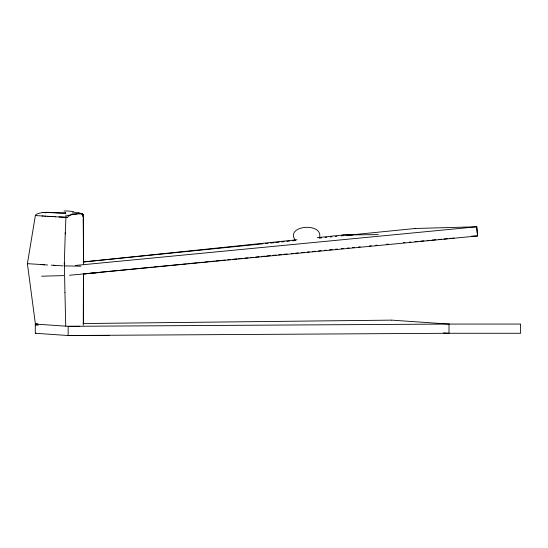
<?xml version="1.0" encoding="UTF-8"?>
<svg xmlns="http://www.w3.org/2000/svg" width="548" height="548" viewBox="0 0 548 548"><rect width="100%" height="100%" fill="white"/><g stroke="black" fill="none" stroke-linecap="round" stroke-linejoin="round"><path stroke-width="0.82" d="M83.282 325.293L83.426 274.199M83.406 323.532L83.57 274.048M83.33 215.172A1.151 1.055 -48.2 0 0 83.385 214.912C82.659 213.179 79.179 212.631 83.33 214.549A0.843 0.774 -48.6 0 1 83.385 214.823M65.253 234.037L66.02 214.96M65.52 213.569L65.685 212.693M65.294 232.516L64.294 264.383M64.945 292.536L64.342 262.862M45.258 216.159L35.367 215.549L27.4 263.67L35.524 324.998L38.182 325.163M319.532 237.702C323.457 221.954 284.768 225.235 295.221 240.161M67.671 217.371L55.143 216.748M35.723 214.549C44.813 210.103 55.841 213.836 65.637 212.987M70.959 214.275L72.713 214.09M83.2 261.951L296.893 239.771M317.326 237.647L342.87 234.996L378.25 234.599M83.406 261.978L262.971 243.819M265.527 243.559L268.075 243.298M270.63 243.045L274.034 242.696M275.733 242.524L279.138 242.182M281.693 241.921L284.248 241.668M286.796 241.408L289.351 241.147M292.755 240.805L295.31 240.545M319.135 238.133L321.69 237.88M325.094 237.537L326.8 237.359M330.197 237.017L331.903 236.846M335.308 236.503L337.006 236.332M341.267 235.9L342.966 235.729M346.37 235.38L415.418 228.468M83.351 273.911L152.18 267.184M153.824 267.027L169.161 265.527M170.805 265.362L180.203 264.444M181.84 264.287L186.142 263.862M187.779 263.704L197.184 262.787M198.821 262.622L203.13 262.204M204.76 262.047L208.219 261.704M209.857 261.547L214.165 261.122M215.802 260.964L220.111 260.547M221.741 260.382L225.207 260.047M227.687 259.8L230.297 259.546M232.784 259.307L237.024 258.889M238.723 258.725L242.189 258.382M244.668 258.142L248.128 257.807M250.607 257.56L253.224 257.307M255.704 257.06L259.17 256.724M261.649 256.485L265.04 256.149M266.739 255.985L270.205 255.649M272.753 255.395L276.151 255.067M278.631 254.82L281.247 254.567M283.72 254.327L287.193 253.984M291.365 253.573L293.064 253.409M295.605 253.162L298.228 252.909M301.551 252.58L304.174 252.327M307.497 251.998L309.264 251.827M312.586 251.505L315.21 251.244M318.532 250.922L321.08 250.669M324.478 250.34L326.252 250.169M329.567 249.84L332.191 249.587M335.513 249.258L337.287 249.087M341.452 248.682L343.233 248.504M347.398 248.1L349.097 247.929M352.494 247.6L354.268 247.429M358.433 247.018L360.214 246.847M369.475 245.942L371.249 245.764M375.414 245.36L377.113 245.196M386.456 244.278L388.237 244.107M75.371 265.458L476.733 226.79L477.561 235.955L69.582 275.26M403.397 242.696L404.945 242.552M409.315 242.154L410.767 242.024M414.98 241.641L417.871 241.38M420.549 241.134L423.967 240.825M427.125 240.538L429.666 240.305M431.968 240.099L435.729 239.757M438.434 239.51L441.702 239.216M444.044 239.003L447.264 238.709M449.881 238.469L454.004 238.099M83.597 274L102.312 272.301M414.391 228.502L476.733 226.79M471.616 236.12L477.561 235.955L476.698 226.79M41.614 276.199L63.705 275.596M342.87 234.996L352.891 234.887M37.853 324.039L35.291 324.067L35.291 333.273L68.151 335.52L68.151 326.32L35.291 324.067L37.538 324.224M83.125 323.539L391.553 320.135M109.066 335.52L68.103 335.52L449.004 333.273L449.004 324.067L68.151 326.32L79.782 326.32M80.837 266.191L64.246 265.896M448.922 324.067L520.6 324.067L520.6 333.273L449.004 333.273L443.517 332.896M46.306 212.795L43.744 212.48L65.739 213.049M43.744 212.48L42.258 212.508M53.451 216.645L55.601 216.768M53.704 216.659L51.389 216.529M54.916 265.362L51.32 265.15M72.418 212.857L74.144 212.966M49.594 216.419L52.293 216.576M47.566 216.296L50.067 216.446M45.813 216.193L48.306 216.344M44.737 216.124L45.874 216.193M27.804 263.691L27.434 263.67L44.614 264.746M35.867 215.583L35.387 215.549M391.724 320.142L449.004 324.067M35.291 333.273L35.832 333.307M80.803 213.521L78.782 213.33M80.666 213.604L83.214 214.604A0.836 0.774 -49.6 0 1 83.275 214.96M80.926 213.535L78.309 213.508A23.982 22.571 77.4 0 0 76.761 213.665M81.001 213.638L83.214 214.604M64.945 292.536L65.739 326.019M83.385 214.761L83.399 218.207M83.275 214.823L83.577 261.896M83.454 264.431L83.289 218.234M42.073 215.967A44.648 0.452 3 0 1 43.107 216.008M67.349 217.385A46.402 0.363 3 0 1 59.068 216.926M63.075 265.876A58.848 0.692 3 0 1 53.341 265.314M47.58 264.992A54.211 0.493 3.1 0 1 40.71 264.568M67.109 215.556A13.666 1.404 -8.3 0 1 70.35 215.076M72.261 214.631A50.485 7.343 -7.3 0 1 77.152 214.158M77.905 213.22A16.2 15.413 -61.9 0 1 80.885 213.33M77.912 213.59A29.243 27.715 -55.6 0 0 73.562 214.193L71.089 214.898A6.754 6.418 -55.4 0 0 67.534 217.261M77.905 213.953A20.05 17.803 -34.3 0 1 80.618 213.898M83.426 214.926A3.021 2.802 -49 0 1 82.645 216.207L82.755 216.063A2.377 2.206 -49.2 0 0 83.344 214.974M64 211.021A15.871 4.809 4.1 0 1 73.788 211.644M74.528 212.549A51.998 11.357 1.7 0 1 79.33 212.939M83.543 214.864A3.103 2.85 -47.9 0 1 83.07 215.782A2.952 2.699 -48.8 0 0 83.378 215.186"/></g></svg>
